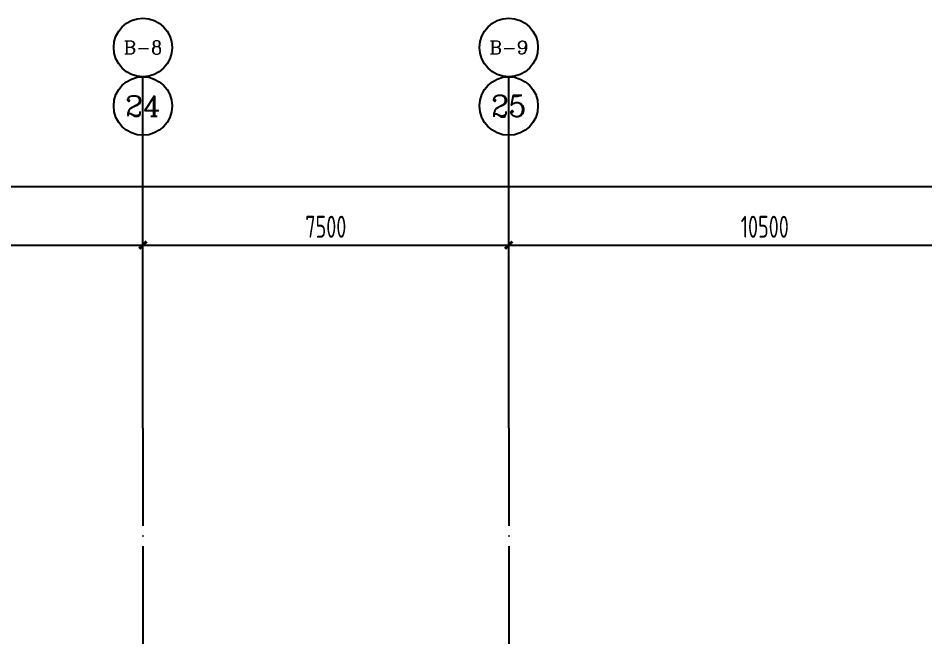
# Model space of a CAD drawing. Extents: x -502255 to 1362592, y -400300 to 332622.
# Drawn here: x 298399 to 316991, y -78348 to -65548 of the extents above; entities that cross this region are included whole.
import ezdxf
from ezdxf.enums import TextEntityAlignment as Align

# ---------------------------------------------------------------- set-up
doc = ezdxf.new("R2010")
doc.units = 0
doc.header["$LTSCALE"] = 1000
doc.header["$MEASUREMENT"] = 0
doc.linetypes.add('DOTE', pattern=[2.42, 2, -0.2, 0.02, -0.2])
for name, color, linetype in [('AXIS_TEXT', 7, 'Continuous'), ('S-DIM', 3, 'Continuous'), ('S-DOTE', 8, 'DOTE')]:
    doc.layers.add(name, color=color, linetype=linetype)
doc.styles.add('_TCH_AXIS', font='COMPLEX', dxfattribs={"bigfont": 'GBCBIG'})
doc.styles.add('COMPLEX', font='COMPLEX.shx', dxfattribs={"width": 0.65})
doc.styles.get("Standard").update_dxf_attribs({"font": 'tssdeng2.shx', "width": 0.7, "bigfont": '@@hztxt.shx'})
doc.dimstyles.new('TSSD_150_150', dxfattribs={"dimtxt": 450, "dimasz": 150, "dimexe": 150, "dimexo": 375, "dimgap": 150, "dimtad": 1, "dimdec": 0, "dimzin": 0, "dimdsep": 46, "dimtxsty": 'Standard', "dimblk": 'ARCHTICK', "dimcen": 0, "dimdle": 150, "dimclrt": 7, "dimadec": 0, "dimazin": 0, "dimtfac": 1, "dimtdec": 0, "dimtix": 1, "dimtmove": 2, "dimatfit": 3, "dimfxl": 1, "dimtolj": 1, "dimtzin": 0, "dimarcsym": 0})

# ---------------------------------------------------------------- blocks, each defined once
blk = doc.blocks.new('_ArchTick')
at = {"color": 0, "linetype": 'ByBlock', "const_width": 0.4}
blk.add_lwpolyline([(-0.5, -0.5), (0.5, 0.5)], dxfattribs=at)
blk = doc.blocks.new('*D2065')
at = {"layer": 'Defpoints', "color": 0, "transparency": 16777216}
for p in [(1116055, 263982), (1027055, 259032), (1116055, 259032)]:
    blk.add_point(p, dxfattribs=at)
at = {"layer": 'S-DIM', "color": 0, "lineweight": -2, "transparency": 16777216}
for p, q in [((1027055, 259407), (1027055, 264132)), ((1116055, 259407), (1116055, 264132)), ((1026905, 263982), (1116205, 263982))]:
    blk.add_line(p, q, dxfattribs=at)
at = {"layer": 'S-DIM', "color": 0, "lineweight": -2, "transparency": 16777216, "xscale": 150, "yscale": 150, "zscale": 150, "rotation": 180}
blk.add_blockref('_ArchTick', (1027055, 263982), dxfattribs=at)
at = {"layer": 'S-DIM', "color": 0, "lineweight": -2, "transparency": 16777216, "xscale": 150, "yscale": 150, "zscale": 150}
blk.add_blockref('_ArchTick', (1116055, 263982), dxfattribs=at)
at = {"layer": 'S-DIM', "color": 7, "transparency": 16777216, "insert": (1071555, 264357), "char_height": 450, "attachment_point": 5}
blk.add_mtext('\\A1;89000', dxfattribs=at)
blk = doc.blocks.new('*D2072')
at = {"layer": 'Defpoints', "color": 0, "transparency": 16777216}
for p in [(1087555, 262782), (1078555, 259032), (1087555, 259032)]:
    blk.add_point(p, dxfattribs=at)
at = {"layer": 'S-DIM', "color": 0, "lineweight": -2, "transparency": 16777216}
for p, q in [((1078555, 259407), (1078555, 262932)), ((1087555, 259407), (1087555, 262932)), ((1078405, 262782), (1087705, 262782))]:
    blk.add_line(p, q, dxfattribs=at)
at = {"layer": 'S-DIM', "color": 0, "lineweight": -2, "transparency": 16777216, "xscale": 150, "yscale": 150, "zscale": 150, "rotation": 180}
blk.add_blockref('_ArchTick', (1078555, 262782), dxfattribs=at)
at = {"layer": 'S-DIM', "color": 0, "lineweight": -2, "transparency": 16777216, "xscale": 150, "yscale": 150, "zscale": 150}
blk.add_blockref('_ArchTick', (1087555, 262782), dxfattribs=at)
at = {"layer": 'S-DIM', "color": 7, "transparency": 16777216, "insert": (1083055, 263157), "char_height": 450, "attachment_point": 5}
blk.add_mtext('\\A1;9000', dxfattribs=at)
blk = doc.blocks.new('*D2073')
at = {"layer": 'Defpoints', "color": 0, "transparency": 16777216}
for p in [(1095055, 262782), (1087555, 259032), (1095055, 259032)]:
    blk.add_point(p, dxfattribs=at)
at = {"layer": 'S-DIM', "color": 0, "lineweight": -2, "transparency": 16777216}
for p, q in [((1087555, 259407), (1087555, 262932)), ((1095055, 259407), (1095055, 262932)), ((1087405, 262782), (1095205, 262782))]:
    blk.add_line(p, q, dxfattribs=at)
at = {"layer": 'S-DIM', "color": 0, "lineweight": -2, "transparency": 16777216, "xscale": 150, "yscale": 150, "zscale": 150, "rotation": 180}
blk.add_blockref('_ArchTick', (1087555, 262782), dxfattribs=at)
at = {"layer": 'S-DIM', "color": 0, "lineweight": -2, "transparency": 16777216, "xscale": 150, "yscale": 150, "zscale": 150}
blk.add_blockref('_ArchTick', (1095055, 262782), dxfattribs=at)
at = {"layer": 'S-DIM', "color": 7, "transparency": 16777216, "insert": (1091305, 263157), "char_height": 450, "attachment_point": 5}
blk.add_mtext('\\A1;7500', dxfattribs=at)
blk = doc.blocks.new('*D2074')
at = {"layer": 'Defpoints', "color": 0, "transparency": 16777216}
for p in [(1105555, 262782), (1095055, 259032), (1105555, 259032)]:
    blk.add_point(p, dxfattribs=at)
at = {"layer": 'S-DIM', "color": 0, "lineweight": -2, "transparency": 16777216}
for p, q in [((1095055, 259407), (1095055, 262932)), ((1105555, 259407), (1105555, 262932)), ((1094905, 262782), (1105705, 262782))]:
    blk.add_line(p, q, dxfattribs=at)
at = {"layer": 'S-DIM', "color": 0, "lineweight": -2, "transparency": 16777216, "xscale": 150, "yscale": 150, "zscale": 150, "rotation": 180}
blk.add_blockref('_ArchTick', (1095055, 262782), dxfattribs=at)
at = {"layer": 'S-DIM', "color": 0, "lineweight": -2, "transparency": 16777216, "xscale": 150, "yscale": 150, "zscale": 150}
blk.add_blockref('_ArchTick', (1105555, 262782), dxfattribs=at)
at = {"layer": 'S-DIM', "color": 7, "transparency": 16777216, "insert": (1100305, 263157), "char_height": 450, "attachment_point": 5}
blk.add_mtext('\\A1;10500', dxfattribs=at)
blk = doc.blocks.new('_AXISO')
blk.add_circle((0, 0), 0.5)
at = {"layer": 'AXIS_TEXT', "style": 'COMPLEX', "width": 1.041667}
blk.add_attdef('A', text='', height=0.56, dxfattribs=at).set_placement((-0.25, -0.28), (0.25, -0.28), align=Align.FIT)
blk = doc.blocks.new('*D2096')
at = {"layer": 'Defpoints', "color": 0, "transparency": 16777216}
for p in [(1116055, 263982), (996205, 259032), (1116055, 259032)]:
    blk.add_point(p, dxfattribs=at)
at = {"layer": 'S-DIM', "color": 0, "lineweight": -2, "transparency": 16777216}
for p, q in [((996205, 259407), (996205, 264132)), ((1116055, 259407), (1116055, 264132)), ((996055, 263982), (1116205, 263982))]:
    blk.add_line(p, q, dxfattribs=at)
at = {"layer": 'S-DIM', "color": 0, "lineweight": -2, "transparency": 16777216, "xscale": 150, "yscale": 150, "zscale": 150, "rotation": 180}
blk.add_blockref('_ArchTick', (996205, 263982), dxfattribs=at)
at = {"layer": 'S-DIM', "color": 0, "lineweight": -2, "transparency": 16777216, "xscale": 150, "yscale": 150, "zscale": 150}
blk.add_blockref('_ArchTick', (1116055, 263982), dxfattribs=at)
at = {"layer": 'S-DIM', "color": 7, "transparency": 16777216, "insert": (1056130, 264357), "char_height": 450, "attachment_point": 5}
blk.add_mtext('\\A1;119850', dxfattribs=at)
blk = doc.blocks.new('*D2108')
at = {"layer": 'Defpoints', "color": 0, "transparency": 16777216}
for p in [(1087555, 262782), (1078555, 259032), (1087555, 259032)]:
    blk.add_point(p, dxfattribs=at)
at = {"layer": 'S-DIM', "color": 0, "lineweight": -2, "transparency": 16777216}
for p, q in [((1078555, 259407), (1078555, 262932)), ((1087555, 259407), (1087555, 262932)), ((1078405, 262782), (1087705, 262782))]:
    blk.add_line(p, q, dxfattribs=at)
at = {"layer": 'S-DIM', "color": 0, "lineweight": -2, "transparency": 16777216, "xscale": 150, "yscale": 150, "zscale": 150, "rotation": 180}
blk.add_blockref('_ArchTick', (1078555, 262782), dxfattribs=at)
at = {"layer": 'S-DIM', "color": 0, "lineweight": -2, "transparency": 16777216, "xscale": 150, "yscale": 150, "zscale": 150}
blk.add_blockref('_ArchTick', (1087555, 262782), dxfattribs=at)
at = {"layer": 'S-DIM', "color": 7, "transparency": 16777216, "insert": (1083055, 263157), "char_height": 450, "attachment_point": 5}
blk.add_mtext('\\A1;9000', dxfattribs=at)
blk = doc.blocks.new('*D2109')
at = {"layer": 'Defpoints', "color": 0, "transparency": 16777216}
for p in [(1095055, 262782), (1087555, 259032), (1095055, 259032)]:
    blk.add_point(p, dxfattribs=at)
at = {"layer": 'S-DIM', "color": 0, "lineweight": -2, "transparency": 16777216}
for p, q in [((1087555, 259407), (1087555, 262932)), ((1095055, 259407), (1095055, 262932)), ((1087405, 262782), (1095205, 262782))]:
    blk.add_line(p, q, dxfattribs=at)
at = {"layer": 'S-DIM', "color": 0, "lineweight": -2, "transparency": 16777216, "xscale": 150, "yscale": 150, "zscale": 150, "rotation": 180}
blk.add_blockref('_ArchTick', (1087555, 262782), dxfattribs=at)
at = {"layer": 'S-DIM', "color": 0, "lineweight": -2, "transparency": 16777216, "xscale": 150, "yscale": 150, "zscale": 150}
blk.add_blockref('_ArchTick', (1095055, 262782), dxfattribs=at)
at = {"layer": 'S-DIM', "color": 7, "transparency": 16777216, "insert": (1091305, 263157), "char_height": 450, "attachment_point": 5}
blk.add_mtext('\\A1;7500', dxfattribs=at)
blk = doc.blocks.new('*D2110')
at = {"layer": 'Defpoints', "color": 0, "transparency": 16777216}
for p in [(1105555, 262782), (1095055, 259032), (1105555, 259032)]:
    blk.add_point(p, dxfattribs=at)
at = {"layer": 'S-DIM', "color": 0, "lineweight": -2, "transparency": 16777216}
for p, q in [((1095055, 259407), (1095055, 262932)), ((1105555, 259407), (1105555, 262932)), ((1094905, 262782), (1105705, 262782))]:
    blk.add_line(p, q, dxfattribs=at)
at = {"layer": 'S-DIM', "color": 0, "lineweight": -2, "transparency": 16777216, "xscale": 150, "yscale": 150, "zscale": 150, "rotation": 180}
blk.add_blockref('_ArchTick', (1095055, 262782), dxfattribs=at)
at = {"layer": 'S-DIM', "color": 0, "lineweight": -2, "transparency": 16777216, "xscale": 150, "yscale": 150, "zscale": 150}
blk.add_blockref('_ArchTick', (1105555, 262782), dxfattribs=at)
at = {"layer": 'S-DIM', "color": 7, "transparency": 16777216, "insert": (1100305, 263157), "char_height": 450, "attachment_point": 5}
blk.add_mtext('\\A1;10500', dxfattribs=at)
blk = doc.blocks.new('dsadasd')
at = {"layer": 'S-DIM'}
for p, q in [((1087554.9, 259031.5), (1087554.9, 266231.5)), ((1095054.9, 259031.5), (1095054.9, 266231.5)), ((1087554.9, 259031.5), (1087554.9, 265031.5)), ((1095054.9, 259031.5), (1095054.9, 265031.5))]:
    blk.add_line(p, q, dxfattribs=at)
at = {"layer": 'S-DOTE', "color": 8, "linetype": 'DOTE'}
for p, q in [((1087554.9, 259031.5), (1087554.9, 84926.2)), ((1095054.9, 259031.5), (1095054.9, 84926.2))]:
    blk.add_line(p, q, dxfattribs=at)
at = {"layer": 'S-DIM'}
ref = blk.add_blockref('_AXISO', (1087554.9, 266831.5), dxfattribs=dict(at, xscale=1200, yscale=1200, zscale=1200))
ref.add_attrib('A', 'B-8', dxfattribs={"layer": 'AXIS_TEXT', "height": 269.48, "style": '_TCH_AXIS'}).set_placement((1087157.1, 266696.8), (1087952.7, 266696.8), align=Align.FIT)
ref = blk.add_blockref('_AXISO', (1095054.9, 266831.5), dxfattribs=dict(at, xscale=1200, yscale=1200, zscale=1200))
ref.add_attrib('A', 'B-9', dxfattribs={"layer": 'AXIS_TEXT', "height": 269.48, "style": '_TCH_AXIS'}).set_placement((1094657.1, 266696.8), (1095452.7, 266696.8), align=Align.FIT)
ref = blk.add_blockref('_AXISO', (1087554.9, 265631.5), dxfattribs=dict(at, xscale=1200, yscale=1200, zscale=1200))
ref.add_attrib('A', '24', dxfattribs={"layer": 'AXIS_TEXT', "height": 423.25, "style": '_TCH_AXIS'}).set_placement((1087192.1, 265419.9), (1087917.7, 265419.9), align=Align.FIT)
ref = blk.add_blockref('_AXISO', (1095054.9, 265631.5), dxfattribs=dict(at, xscale=1200, yscale=1200, zscale=1200))
ref.add_attrib('A', '25', dxfattribs={"layer": 'AXIS_TEXT', "height": 441.41, "style": '_TCH_AXIS'}).set_placement((1094697.6, 265410.8), (1095412.3, 265410.8), align=Align.FIT)
for p1, p2, distance, picture, middle in [((996204.9, 259031.5), (1116054.9, 259031.5), 4950, '*D2096', (1056129.9, 264356.5)), ((1027054.9, 259031.5), (1116054.9, 259031.5), 4950, '*D2065', (1071554.9, 264356.5)), ((1078554.9, 259031.5), (1087554.9, 259031.5), 3750, '*D2072', (1083054.9, 263156.5)), ((1078554.9, 259031.5), (1087554.9, 259031.5), 3750, '*D2108', (1083054.9, 263156.5)), ((1087554.9, 259031.5), (1095054.9, 259031.5), 3750, '*D2073', (1091304.9, 263156.5)), ((1087554.9, 259031.5), (1095054.9, 259031.5), 3750, '*D2109', (1091304.9, 263156.5)), ((1095054.9, 259031.5), (1105554.9, 259031.5), 3750, '*D2074', (1100304.9, 263156.5)), ((1095054.9, 259031.5), (1105554.9, 259031.5), 3750, '*D2110', (1100304.9, 263156.5))]:
    dim = blk.add_aligned_dim(p1=p1, p2=p2, distance=distance, dimstyle='TSSD_150_150', dxfattribs=at)
    dim.commit()
    dim.dimension.update_dxf_attribs({"geometry": picture, "text_midpoint": middle})

msp = doc.modelspace()

# ---------------------------------------------------------------- block references
at = {"layer": 'S-DOTE'}
msp.add_blockref('dsadasd', (-786596.8, -332979.9), dxfattribs=at)

doc.saveas('drawing.dxf')
